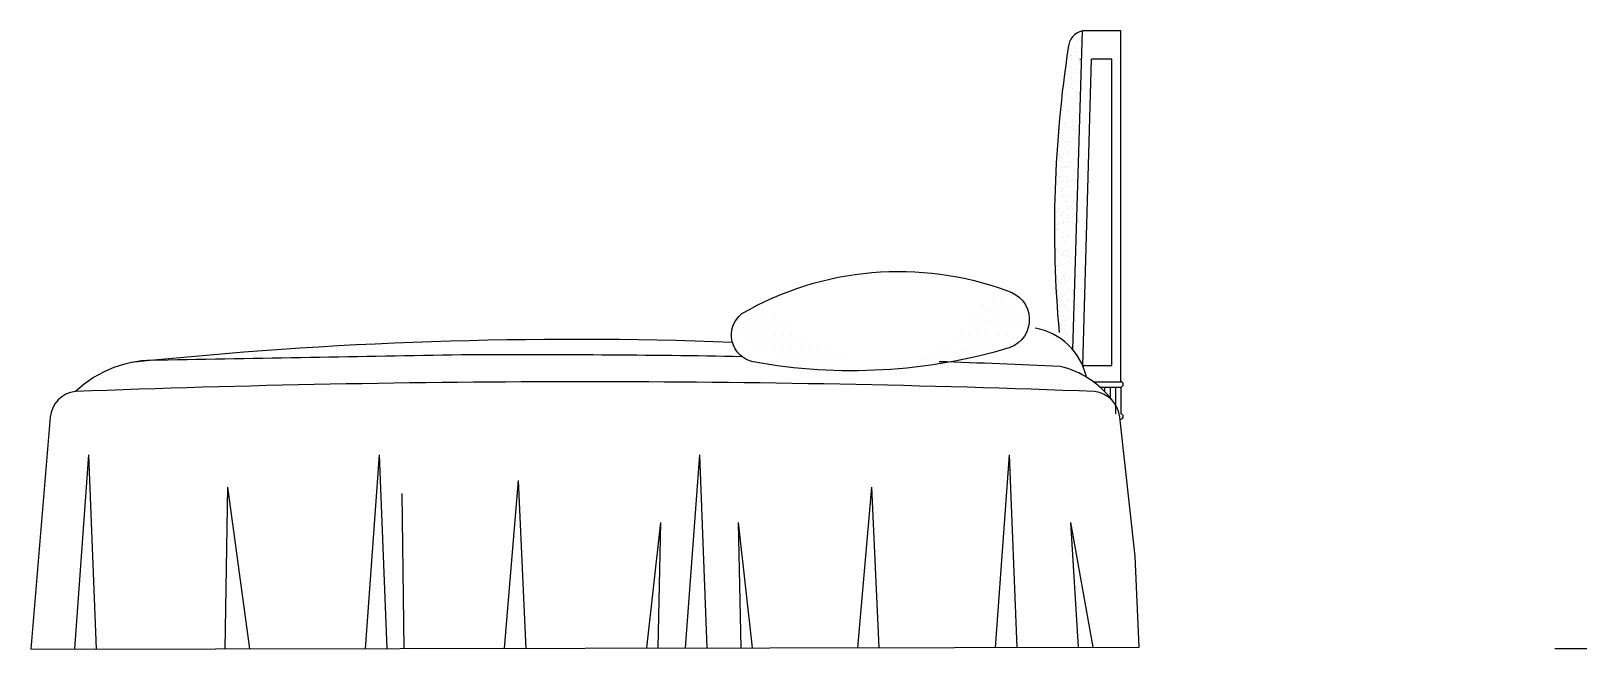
# Model space of a CAD drawing. Header units: inches. Extents: x 18.5 to 61, y 8.5 to 33.3.
# Drawn here: x 23.673 to 26.561, y 21.732 to 22.886 of the extents above; entities that cross this region are included whole.
import ezdxf

# ---------------------------------------------------------------- set-up
doc = ezdxf.new("R2010")
doc.units = ezdxf.units.IN
doc.header["$MEASUREMENT"] = 0
for name, color, linetype in [('02', 2, 'Continuous'), ('1', 1, 'Continuous'), ('4', 4, 'Continuous')]:
    doc.layers.add(name, color=color, linetype=linetype)

msp = doc.modelspace()

# ---------------------------------------------------------------- linework, layer by layer
at = {"layer": '02'}
for p, q in [((25.6902, 22.8336), (25.6522, 22.8336)), ((25.636, 22.2614), (25.69, 22.2614)), ((25.677, 22.2214), (25.677, 22.2129)), ((25.687, 22.2214), (25.687, 22.2016)), ((25.697, 22.2214), (25.697, 22.1714)), ((25.734, 21.9054), (25.7055, 22.165))]:
    msp.add_line(p, q, dxfattribs=at)
for points in [[(23.7085, 22.165), (23.6727, 21.7322), (25.7412, 21.7358)], [(25.7412, 21.7358), (25.734, 21.9054)]]:
    msp.add_lwpolyline(points, dxfattribs=at)
for centre, radius, start, end in [((24.707, -2.6897), 24.9209, 87.81244, 92.18756), ((25.6519, 22.1596), 0.0538, 5.7142, 83.2497)]:
    msp.add_arc(centre, radius, start, end, dxfattribs=at)
at = {"layer": '1'}
for p, q in [((25.6099, 22.855), (25.6099, 22.855)), ((25.6117, 22.8533), (25.6117, 22.8533)), ((25.6148, 22.8658), (25.6148, 22.8658)), ((25.6199, 22.856), (25.6199, 22.856)), ((25.6204, 22.8453), (25.6204, 22.8453)), ((25.6265, 22.8667), (25.6265, 22.8667)), ((25.6271, 22.8474), (25.6271, 22.8474)), ((25.63, 22.8729), (25.63, 22.8729)), ((25.6316, 22.8684), (25.6316, 22.8684)), ((25.6086, 22.8433), (25.6086, 22.8433)), ((25.6107, 22.8394), (25.6107, 22.8394)), ((25.6108, 22.8178), (25.6108, 22.8178)), ((25.6128, 22.8407), (25.6128, 22.8407)), ((25.6143, 22.8375), (25.6143, 22.8375)), ((25.6149, 22.8182), (25.6149, 22.8182)), ((25.6159, 22.84), (25.6159, 22.84)), ((25.624, 22.8411), (25.624, 22.8411)), ((25.6278, 22.8281), (25.6278, 22.8281)), ((25.628, 22.831), (25.628, 22.831)), ((25.6322, 22.8345), (25.6322, 22.8345)), ((25.636, 22.2614), (25.6522, 22.8336)), ((25.6902, 22.2616), (25.6902, 22.8336)), ((25.6013, 22.7902), (25.6013, 22.7902)), ((25.6049, 22.8059), (25.6049, 22.8059)), ((25.6063, 22.8129), (25.6063, 22.8129)), ((25.6074, 22.7871), (25.6074, 22.7871)), ((25.6155, 22.799), (25.6155, 22.799)), ((25.6155, 22.7882), (25.6155, 22.7882)), ((25.6199, 22.8147), (25.6199, 22.8147)), ((25.6208, 22.8087), (25.6208, 22.8087)), ((25.6247, 22.7933), (25.6247, 22.7933)), ((25.6251, 22.8154), (25.6251, 22.8154)), ((25.6284, 22.8088), (25.6284, 22.8088)), ((25.5978, 22.76), (25.5978, 22.76)), ((25.6022, 22.7865), (25.6022, 22.7865)), ((25.6027, 22.7693), (25.6027, 22.7693)), ((25.6059, 22.7655), (25.6059, 22.7655)), ((25.6114, 22.7618), (25.6114, 22.7618)), ((25.613, 22.7809), (25.613, 22.7809)), ((25.6161, 22.7797), (25.6161, 22.7797)), ((25.6168, 22.7604), (25.6168, 22.7604)), ((25.6218, 22.7714), (25.6218, 22.7714)), ((25.6247, 22.7635), (25.6247, 22.7635)), ((25.6297, 22.7703), (25.6297, 22.7703)), ((25.598, 22.7307), (25.598, 22.7307)), ((25.6035, 22.7518), (25.6035, 22.7518)), ((25.6039, 22.7308), (25.6039, 22.7308)), ((25.607, 22.7353), (25.607, 22.7353)), ((25.6122, 22.7439), (25.6122, 22.7439)), ((25.6174, 22.7411), (25.6174, 22.7411)), ((25.6211, 22.7558), (25.6211, 22.7558)), ((25.6222, 22.7348), (25.6222, 22.7348)), ((25.624, 22.7331), (25.624, 22.7331)), ((25.6258, 22.7378), (25.6258, 22.7378)), ((25.5925, 22.7023), (25.5925, 22.7023)), ((25.594, 22.7243), (25.594, 22.7243)), ((25.6026, 22.7163), (25.6026, 22.7163)), ((25.6029, 22.7089), (25.6029, 22.7089)), ((25.6045, 22.7115), (25.6045, 22.7115)), ((25.6061, 22.7057), (25.6061, 22.7057)), ((25.6126, 22.7072), (25.6126, 22.7072)), ((25.6144, 22.7055), (25.6144, 22.7055)), ((25.6163, 22.7106), (25.6163, 22.7106)), ((25.6178, 22.7181), (25.6178, 22.7181)), ((25.618, 22.7219), (25.618, 22.7219)), ((25.6187, 22.7026), (25.6187, 22.7026)), ((25.622, 22.7154), (25.622, 22.7154)), ((25.5904, 22.6813), (25.5904, 22.6813)), ((25.5931, 22.6888), (25.5931, 22.6888)), ((25.5986, 22.6824), (25.5986, 22.6824)), ((25.599, 22.6903), (25.599, 22.6903)), ((25.603, 22.6796), (25.603, 22.6796)), ((25.6049, 22.6779), (25.6049, 22.6779)), ((25.6052, 22.6923), (25.6052, 22.6923)), ((25.6058, 22.673), (25.6058, 22.673)), ((25.6141, 22.6806), (25.6141, 22.6806)), ((25.6173, 22.6849), (25.6173, 22.6849)), ((25.6193, 22.6833), (25.6193, 22.6833)), ((25.6231, 22.6975), (25.6231, 22.6975)), ((25.6255, 22.686), (25.6255, 22.686)), ((25.6259, 22.693), (25.6259, 22.693)), ((25.5911, 22.6555), (25.5911, 22.6555)), ((25.5935, 22.6521), (25.5935, 22.6521)), ((25.5937, 22.6637), (25.5937, 22.6637)), ((25.5944, 22.656), (25.5944, 22.656)), ((25.5944, 22.6445), (25.5944, 22.6445)), ((25.5953, 22.6504), (25.5953, 22.6504)), ((25.5996, 22.6567), (25.5996, 22.6567)), ((25.6028, 22.6679), (25.6028, 22.6679)), ((25.604, 22.6424), (25.604, 22.6424)), ((25.6064, 22.6537), (25.6064, 22.6537)), ((25.607, 22.6653), (25.607, 22.6653)), ((25.6078, 22.6577), (25.6078, 22.6577)), ((25.6109, 22.6429), (25.6109, 22.6429)), ((25.6136, 22.67), (25.6136, 22.67)), ((25.6206, 22.6448), (25.6206, 22.6448)), ((25.6214, 22.6595), (25.6214, 22.6595)), ((25.6222, 22.6556), (25.6222, 22.6556)), ((25.5858, 22.6228), (25.5858, 22.6228)), ((25.5878, 22.6178), (25.5878, 22.6178)), ((25.5901, 22.6295), (25.5901, 22.6295)), ((25.592, 22.6151), (25.592, 22.6151)), ((25.5945, 22.6149), (25.5945, 22.6149)), ((25.595, 22.6252), (25.595, 22.6252)), ((25.5992, 22.6305), (25.5992, 22.6305)), ((25.6037, 22.6313), (25.6037, 22.6313)), ((25.6071, 22.6345), (25.6071, 22.6345)), ((25.6077, 22.6152), (25.6077, 22.6152)), ((25.6089, 22.632), (25.6089, 22.632)), ((25.614, 22.6333), (25.614, 22.6333)), ((25.6151, 22.6402), (25.6151, 22.6402)), ((25.617, 22.6331), (25.617, 22.6331)), ((25.619, 22.6179), (25.619, 22.6179)), ((25.6212, 22.6255), (25.6212, 22.6255)), ((25.5849, 22.5873), (25.5849, 22.5873)), ((25.586, 22.6031), (25.586, 22.6031)), ((25.5912, 22.6038), (25.5912, 22.6038)), ((25.5956, 22.6059), (25.5956, 22.6059)), ((25.5959, 22.5928), (25.5959, 22.5928)), ((25.5963, 22.5867), (25.5963, 22.5867)), ((25.5993, 22.6048), (25.5993, 22.6048)), ((25.6001, 22.5901), (25.6001, 22.5901)), ((25.6062, 22.6041), (25.6062, 22.6041)), ((25.6072, 22.6055), (25.6072, 22.6055)), ((25.6083, 22.5959), (25.6083, 22.5959)), ((25.6129, 22.6066), (25.6129, 22.6066)), ((25.6149, 22.5961), (25.6149, 22.5961)), ((25.6181, 22.6073), (25.6181, 22.6073)), ((25.6218, 22.6063), (25.6218, 22.6063)), ((25.584, 22.5575), (25.584, 22.5575)), ((25.5842, 22.5804), (25.5842, 22.5804)), ((25.5967, 22.5765), (25.5967, 22.5765)), ((25.5969, 22.5674), (25.5969, 22.5674)), ((25.6004, 22.5791), (25.6004, 22.5791)), ((25.604, 22.5677), (25.604, 22.5677)), ((25.6054, 22.5685), (25.6054, 22.5685)), ((25.6085, 22.5802), (25.6085, 22.5802)), ((25.609, 22.5767), (25.609, 22.5767)), ((25.6153, 22.5804), (25.6153, 22.5804)), ((25.6153, 22.5594), (25.6153, 22.5594)), ((25.5846, 22.5382), (25.5846, 22.5382)), ((25.5851, 22.5399), (25.5851, 22.5399)), ((25.5853, 22.5506), (25.5853, 22.5506)), ((25.5871, 22.5489), (25.5871, 22.5489)), ((25.5908, 22.5519), (25.5908, 22.5519)), ((25.5922, 22.5553), (25.5922, 22.5553)), ((25.5958, 22.541), (25.5958, 22.541)), ((25.5975, 22.5481), (25.5975, 22.5481)), ((25.5982, 22.5289), (25.5982, 22.5289)), ((25.6, 22.5273), (25.6, 22.5273)), ((25.6003, 22.5303), (25.6003, 22.5303)), ((25.6044, 22.5537), (25.6044, 22.5537)), ((25.6076, 22.5302), (25.6076, 22.5302)), ((25.6096, 22.5544), (25.6096, 22.5544)), ((25.6102, 22.5381), (25.6102, 22.5381)), ((25.6121, 22.5427), (25.6121, 22.5427)), ((25.6136, 22.529), (25.6136, 22.529)), ((25.6163, 22.54), (25.6163, 22.54)), ((25.6177, 22.5555), (25.6177, 22.5555)), ((25.5859, 22.4997), (25.5859, 22.4997)), ((25.5863, 22.5134), (25.5863, 22.5134)), ((25.5867, 22.5255), (25.5867, 22.5255)), ((25.589, 22.5176), (25.589, 22.5176)), ((25.5919, 22.5262), (25.5919, 22.5262)), ((25.5932, 22.5149), (25.5932, 22.5149)), ((25.598, 22.5026), (25.598, 22.5026)), ((25.5988, 22.5096), (25.5988, 22.5096)), ((25.6011, 22.5015), (25.6011, 22.5015)), ((25.6084, 22.5052), (25.6084, 22.5052)), ((25.6093, 22.5026), (25.6093, 22.5026)), ((25.6108, 22.5188), (25.6108, 22.5188)), ((25.6163, 22.5222), (25.6163, 22.5222)), ((25.5865, 22.4804), (25.5865, 22.4804)), ((25.5866, 22.4767), (25.5866, 22.4767)), ((25.5916, 22.4744), (25.5916, 22.4744)), ((25.5971, 22.4925), (25.5971, 22.4925)), ((25.6, 22.4711), (25.6, 22.4711)), ((25.6013, 22.4899), (25.6013, 22.4899)), ((25.6051, 22.4761), (25.6051, 22.4761)), ((25.6067, 22.4946), (25.6067, 22.4946)), ((25.6104, 22.4768), (25.6104, 22.4768)), ((25.6121, 22.4803), (25.6121, 22.4803)), ((25.5872, 22.4612), (25.5872, 22.4612)), ((25.5875, 22.4479), (25.5875, 22.4479)), ((25.5927, 22.4486), (25.5927, 22.4486)), ((25.5934, 22.4551), (25.5934, 22.4551)), ((25.5972, 22.4671), (25.5972, 22.4671)), ((25.6008, 22.4497), (25.6008, 22.4497)), ((25.6051, 22.4675), (25.6051, 22.4675)), ((25.609, 22.4563), (25.609, 22.4563)), ((25.6094, 22.4648), (25.6094, 22.4648)), ((25.6127, 22.461), (25.6127, 22.461)), ((25.6134, 22.4418), (25.6134, 22.4418)), ((25.6144, 22.4515), (25.6144, 22.4515)), ((25.5863, 22.4397), (25.5863, 22.4397)), ((25.5884, 22.4226), (25.5884, 22.4226)), ((25.5902, 22.4174), (25.5902, 22.4174)), ((25.5944, 22.4147), (25.5944, 22.4147)), ((25.5967, 22.4232), (25.5967, 22.4232)), ((25.5976, 22.4304), (25.5976, 22.4304)), ((25.5994, 22.4287), (25.5994, 22.4287)), ((25.6015, 22.4301), (25.6015, 22.4301)), ((25.6019, 22.4239), (25.6019, 22.4239)), ((25.6019, 22.4133), (25.6019, 22.4133)), ((25.6081, 22.4207), (25.6081, 22.4207)), ((25.61, 22.425), (25.61, 22.425)), ((25.4823, 22.3824), (25.4823, 22.3824)), ((25.589, 22.4034), (25.589, 22.4034)), ((25.5897, 22.3841), (25.5897, 22.3841)), ((25.5899, 22.4011), (25.5899, 22.4011)), ((25.5923, 22.3968), (25.5923, 22.3968)), ((25.5986, 22.3932), (25.5986, 22.3932)), ((25.6026, 22.394), (25.6026, 22.394)), ((25.6059, 22.3986), (25.6059, 22.3986)), ((25.6085, 22.384), (25.6085, 22.384)), ((25.6096, 22.405), (25.6096, 22.405)), ((25.6103, 22.3824), (25.6103, 22.3824)), ((25.6111, 22.3993), (25.6111, 22.3993)), ((25.432, 22.356), (25.432, 22.356)), ((25.4473, 22.3592), (25.4473, 22.3592)), ((25.4517, 22.3761), (25.4517, 22.3761)), ((25.4626, 22.3624), (25.4626, 22.3624)), ((25.467, 22.3792), (25.467, 22.3792)), ((25.4779, 22.3655), (25.4779, 22.3655)), ((25.4932, 22.3687), (25.4932, 22.3687)), ((25.504, 22.355), (25.504, 22.355)), ((25.5085, 22.3719), (25.5085, 22.3719)), ((25.5193, 22.3582), (25.5193, 22.3582)), ((25.589, 22.3656), (25.589, 22.3656)), ((25.5903, 22.3648), (25.5903, 22.3648)), ((25.5934, 22.371), (25.5934, 22.371)), ((25.5946, 22.3549), (25.5946, 22.3549)), ((25.6008, 22.3548), (25.6008, 22.3548)), ((25.6015, 22.3721), (25.6015, 22.3721)), ((25.6032, 22.3747), (25.6032, 22.3747)), ((25.6063, 22.3673), (25.6063, 22.3673)), ((25.6105, 22.3646), (25.6105, 22.3646)), ((25.007, 22.3368), (25.007, 22.3368)), ((25.0227, 22.3368), (25.0227, 22.3368)), ((25.0305, 22.3524), (25.0305, 22.3524)), ((25.0383, 22.3368), (25.0383, 22.3368)), ((25.0461, 22.3524), (25.0461, 22.3524)), ((25.0539, 22.3368), (25.0539, 22.3368)), ((25.0617, 22.3524), (25.0617, 22.3524)), ((25.0695, 22.3368), (25.0695, 22.3368)), ((25.0852, 22.3368), (25.0852, 22.3368)), ((25.4275, 22.3391), (25.4275, 22.3391)), ((25.4383, 22.3254), (25.4383, 22.3254)), ((25.4428, 22.3423), (25.4428, 22.3423)), ((25.4536, 22.3286), (25.4536, 22.3286)), ((25.4581, 22.3455), (25.4581, 22.3455)), ((25.4689, 22.3318), (25.4689, 22.3318)), ((25.4734, 22.3487), (25.4734, 22.3487)), ((25.4842, 22.3349), (25.4842, 22.3349)), ((25.4887, 22.3518), (25.4887, 22.3518)), ((25.4995, 22.3381), (25.4995, 22.3381)), ((25.5148, 22.3413), (25.5148, 22.3413)), ((25.5909, 22.3456), (25.5909, 22.3456)), ((25.5974, 22.3457), (25.5974, 22.3457)), ((25.6026, 22.3464), (25.6026, 22.3464)), ((25.6026, 22.3298), (25.6026, 22.3298)), ((25.6045, 22.3362), (25.6045, 22.3362)), ((25.6095, 22.3468), (25.6095, 22.3468)), ((24.9992, 22.3212), (24.9992, 22.3212)), ((25.007, 22.3056), (25.007, 22.3056)), ((25.0148, 22.3212), (25.0148, 22.3212)), ((25.0227, 22.3056), (25.0227, 22.3056)), ((25.0305, 22.3212), (25.0305, 22.3212)), ((25.0383, 22.3056), (25.0383, 22.3056)), ((25.0461, 22.3212), (25.0461, 22.3212)), ((25.0539, 22.3056), (25.0539, 22.3056)), ((25.0617, 22.3212), (25.0617, 22.3212)), ((25.0695, 22.3056), (25.0695, 22.3056)), ((25.0773, 22.3212), (25.0773, 22.3212)), ((25.0852, 22.3056), (25.0852, 22.3056)), ((25.093, 22.3212), (25.093, 22.3212)), ((25.1008, 22.3056), (25.1008, 22.3056)), ((25.1164, 22.3056), (25.1164, 22.3056)), ((25.3727, 22.2958), (25.3727, 22.2958)), ((25.388, 22.299), (25.388, 22.299)), ((25.4033, 22.3021), (25.4033, 22.3021)), ((25.4077, 22.319), (25.4077, 22.319)), ((25.4186, 22.3053), (25.4186, 22.3053)), ((25.423, 22.3222), (25.423, 22.3222)), ((25.4339, 22.3085), (25.4339, 22.3085)), ((25.4492, 22.3117), (25.4492, 22.3117)), ((25.46, 22.298), (25.46, 22.298)), ((25.4645, 22.3149), (25.4645, 22.3149)), ((25.4798, 22.3181), (25.4798, 22.3181)), ((25.4951, 22.3212), (25.4951, 22.3212)), ((25.5999, 22.3193), (25.5999, 22.3193)), ((25.6051, 22.3169), (25.6051, 22.3169)), ((25.6066, 22.321), (25.6066, 22.321)), ((25.0305, 22.2899), (25.0305, 22.2899)), ((25.0461, 22.2899), (25.0461, 22.2899)), ((25.0617, 22.2899), (25.0617, 22.2899)), ((25.0695, 22.2743), (25.0695, 22.2743)), ((25.0773, 22.2899), (25.0773, 22.2899)), ((25.0852, 22.2743), (25.0852, 22.2743)), ((25.093, 22.2899), (25.093, 22.2899)), ((25.1008, 22.2743), (25.1008, 22.2743)), ((25.1086, 22.2899), (25.1086, 22.2899)), ((25.1164, 22.2743), (25.1164, 22.2743)), ((25.1242, 22.2899), (25.1242, 22.2899)), ((25.132, 22.2743), (25.132, 22.2743)), ((25.1398, 22.2899), (25.1398, 22.2899)), ((25.1477, 22.2743), (25.1477, 22.2743)), ((25.1555, 22.2899), (25.1555, 22.2899)), ((25.1633, 22.2743), (25.1633, 22.2743)), ((25.1789, 22.2743), (25.1789, 22.2743)), ((25.1945, 22.2743), (25.1945, 22.2743)), ((25.3376, 22.2725), (25.3376, 22.2725)), ((25.3529, 22.2757), (25.3529, 22.2757)), ((25.3682, 22.2789), (25.3682, 22.2789)), ((25.3835, 22.2821), (25.3835, 22.2821)), ((25.3988, 22.2853), (25.3988, 22.2853)), ((25.4141, 22.2884), (25.4141, 22.2884)), ((25.4294, 22.2916), (25.4294, 22.2916)), ((25.4447, 22.2948), (25.4447, 22.2948)), ((25.6557, 22.2314), (25.707, 22.2314)), ((25.668, 22.2214), (25.707, 22.2214)), ((23.7803, 22.0949), (23.754, 21.7325)), ((23.7803, 22.0949), (23.7946, 21.7326)), ((24.3229, 22.0949), (24.2966, 21.7325)), ((24.3229, 22.0949), (24.3372, 21.7334)), ((24.9204, 22.0949), (24.8942, 21.7342)), ((24.9204, 22.0949), (24.9346, 21.7342)), ((25.4986, 22.0949), (25.4725, 21.7353)), ((25.4986, 22.0949), (25.5128, 21.7354)), ((24.5822, 22.0467), (24.556, 21.7337)), ((24.5822, 22.0467), (24.5965, 21.7326)), ((24.0395, 22.0347), (24.0344, 21.7327)), ((24.0395, 22.0347), (24.0808, 21.7328)), ((24.3651, 22.0226), (24.3685, 21.7334)), ((25.2415, 22.0347), (25.2154, 21.7348)), ((25.2415, 22.0347), (25.2557, 21.7349)), ((24.848, 21.9685), (24.8219, 21.7344)), ((24.848, 21.9685), (24.8428, 21.7343)), ((24.9927, 21.9685), (24.998, 21.7343)), ((24.9927, 21.9685), (25.0188, 21.7344)), ((25.6132, 21.9685), (25.655, 21.7357)), ((25.6132, 21.9685), (25.6273, 21.7356)), ((26.5175, 21.7332), (28.8282, 21.7332))]:
    msp.add_line(p, q, dxfattribs=at)
for points in [[(25.6354, 22.8864, 0.350028), (25.6092, 22.8556, 0.06072), (25.592, 22.3234)], [(24.9995, 22.3585, -0.223767), (25.4954, 22.4011, -0.723931), (25.5005, 22.2951, -0.117933), (25.0211, 22.2684, -0.632409), (24.9995, 22.3585)]]:
    msp.add_lwpolyline(points, format="xyb", dxfattribs=at)
for centre, radius, start, end in [((25.6311, 22.8334), 0.00016, 90, 177.9546), ((25.5268, 22.2144), 0.1189, 12.4432, 80.0172), ((23.7615, 22.1602), 0.0532, 96.2141, 174.822)]:
    msp.add_arc(centre, radius, start, end, dxfattribs=at)
at = {"layer": '4'}
for p, q in [((25.6175, 22.2913), (25.6354, 22.8864)), ((25.707, 22.8864), (25.6354, 22.8864)), ((25.707, 22.2314), (25.707, 22.8864)), ((25.707, 22.2214), (25.707, 22.1714))]:
    msp.add_line(p, q, dxfattribs=at)
for centre, radius, start, end in [((24.6862, 14.3821), 7.9283, 87.86045, 95.97885), ((23.9024, 22.058), 0.2134, 87.6723, 133.4036), ((26.8439, -126.535), 148.8352, 90.911477, 91.129119), ((24.6, -0.5349), 22.8166, 88.99519, 90.31043), ((24.6, -0.5349), 22.8166, 87.50258, 88.07145), ((25.5549, 22.0946), 0.17, 37.1838, 76.6336), ((25.69, 22.2616), 0.00016, 270, 2.0454), ((25.7066, 22.2264), 0.00502, 274.4713, 85.5287), ((25.7066, 22.1664), 0.00502, 275.0348, 84.9652)]:
    msp.add_arc(centre, radius, start, end, dxfattribs=at)

doc.saveas('drawing.dxf')
